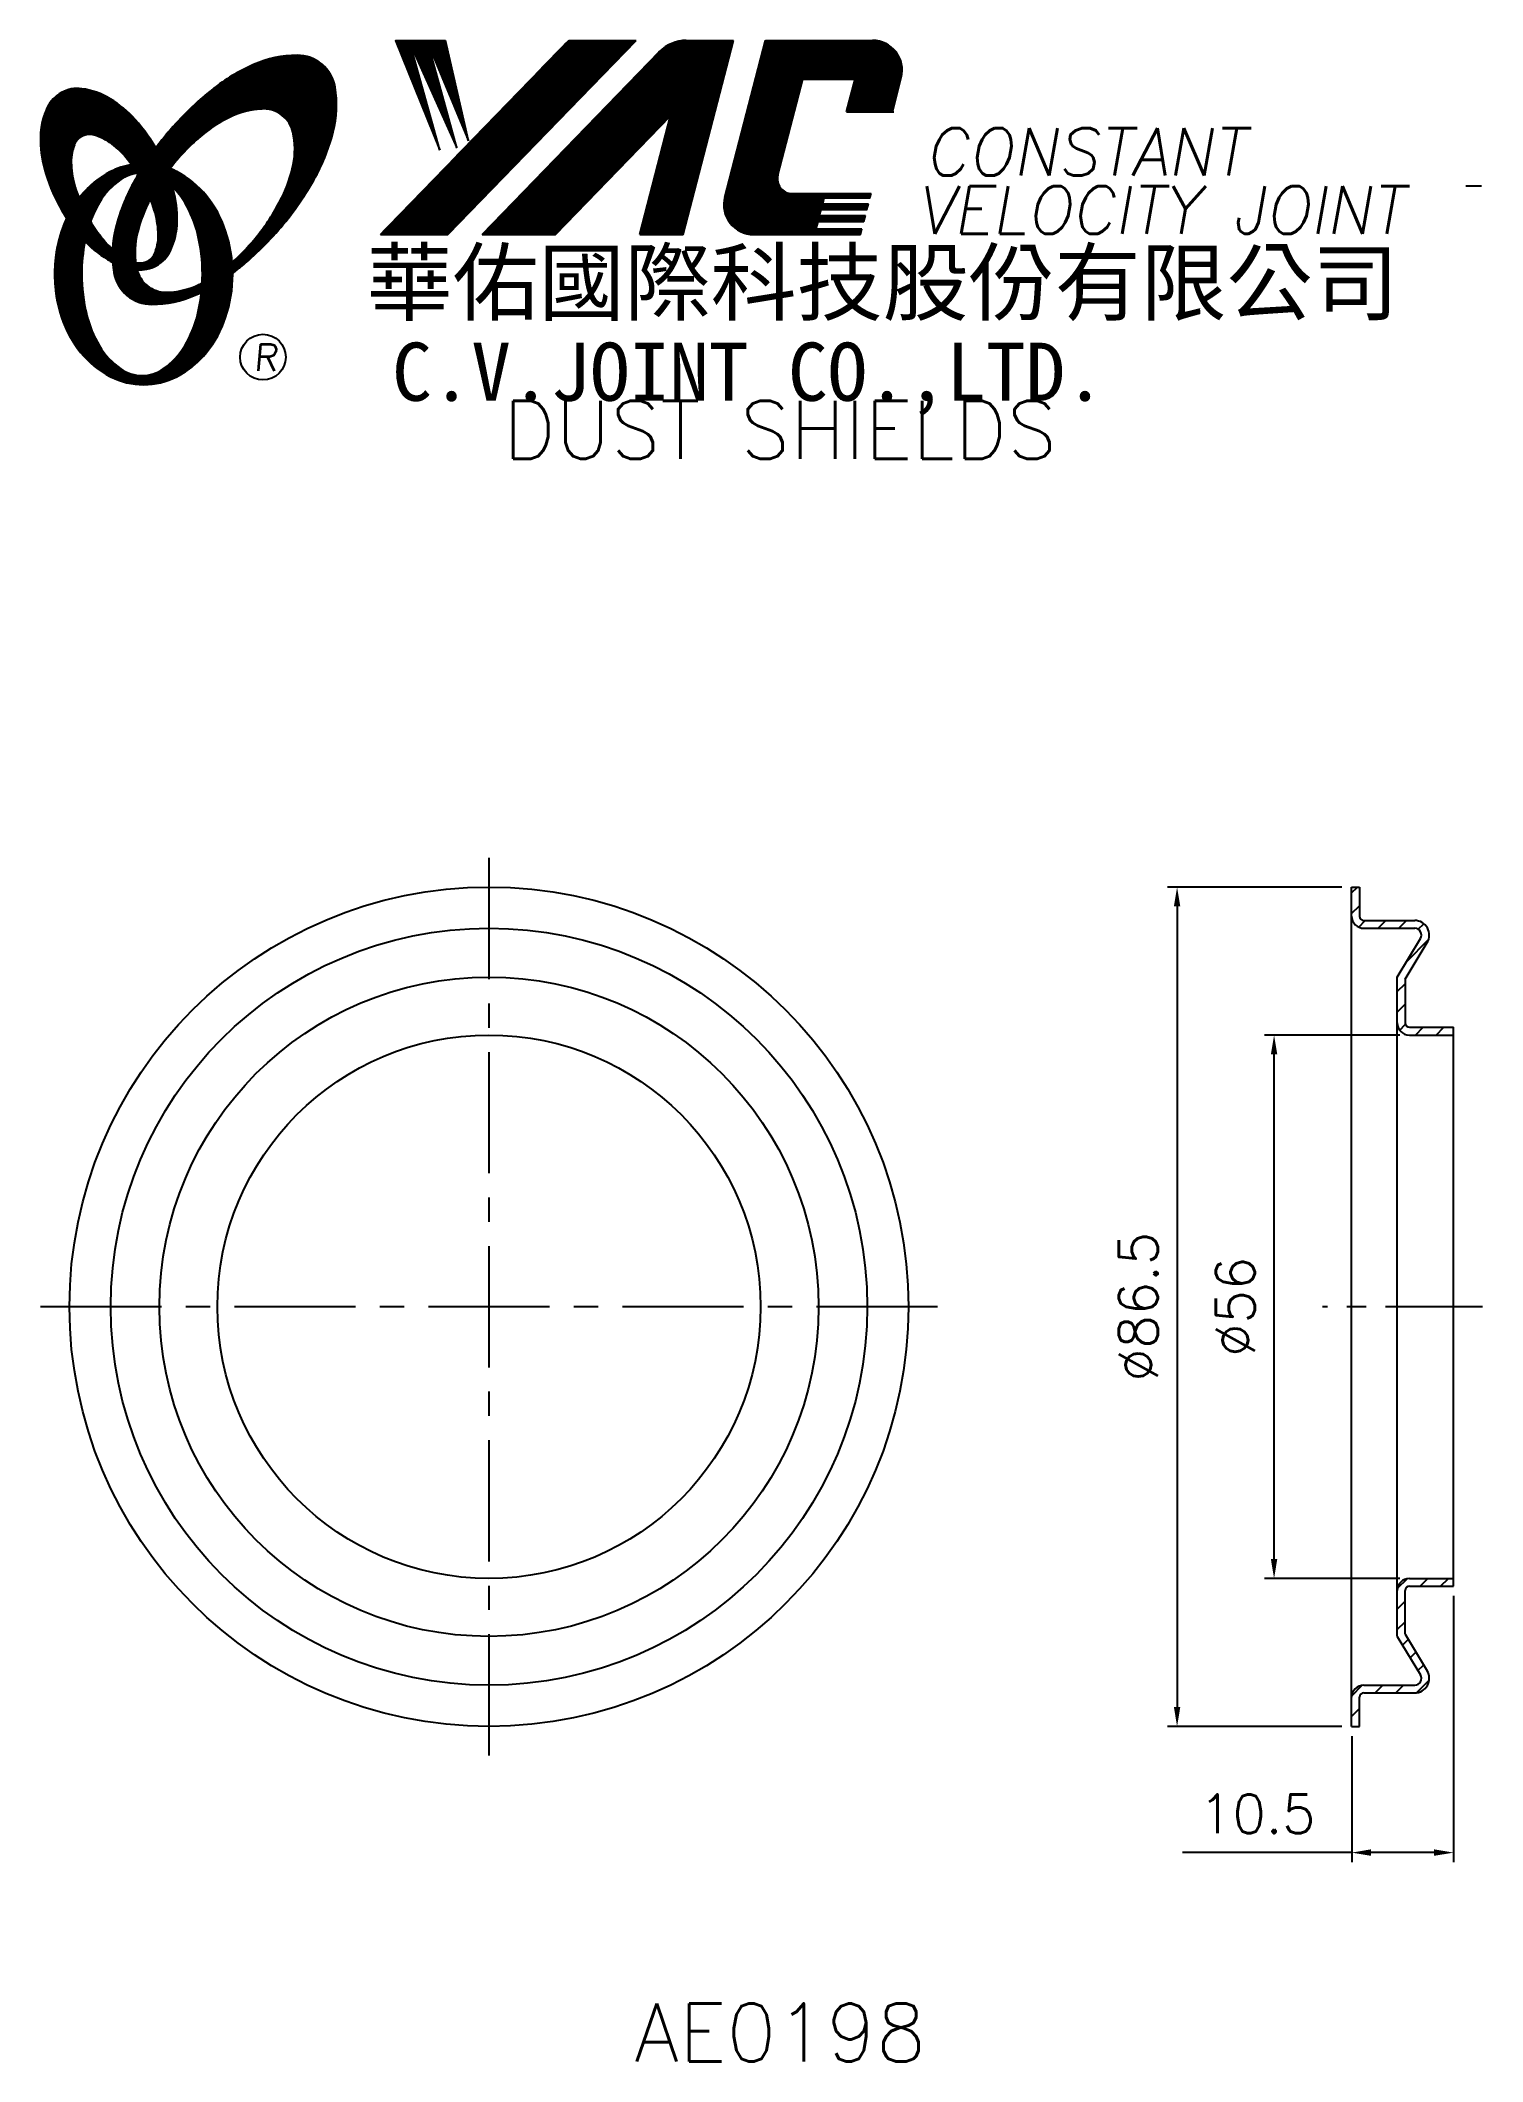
# Model space of a CAD drawing. Extents: x 601 to 750, y 272 to 481.
import ezdxf
from ezdxf.enums import TextEntityAlignment as Align

# ---------------------------------------------------------------- set-up
doc = ezdxf.new("R2010")
doc.units = 0
doc.header["$LTSCALE"] = 10
doc.header["$MEASUREMENT"] = 0
doc.linetypes.add('CENTER', pattern=[2, 1.25, -0.25, 0.25, -0.25])
doc.layers.get('0').update_dxf_attribs({"linetype": 'CONTINUOUS'})
doc.layers.get('DEFPOINTS').update_dxf_attribs({"linetype": 'CONTINUOUS'})
doc.layers.add('4', color=7, linetype='CONTINUOUS')
doc.styles.add('CHINA', font='KAIU.TTF')
doc.styles.add('ITALICC', font='simplex.shx')
doc.dimstyles.new('STANDARD$0', dxfattribs={"dimtxt": 4, "dimasz": 2, "dimexe": 1, "dimexo": 1, "dimgap": 2, "dimtad": 1, "dimdec": 4, "dimzin": 10, "dimtxsty": 'ITALICC', "dimcen": 2, "dimclrd": 5, "dimclre": 5, "dimclrt": 18, "dimaunit": 1, "dimazin": 3, "dimtp": 0.1, "dimtfac": 0.7, "dimtdec": 4, "dimtmove": 0, "dimatfit": 3, "dimtolj": 1, "dimtzin": 10})
pattern_1 = [(45, (502.271355, 273.246645), (-0.00883883476, 0.00883883476), [])]
pattern_2 = [(45, (670.8619, 236.942236), (-0.00727476112, 0.00727476112), [])]

# ---------------------------------------------------------------- blocks, each defined once
blk = doc.blocks.new('*D4')
at = {"color": 5, "linetype": 'BYBLOCK'}
for p, q in [((735.5, 393.43), (717.5, 393.43)), ((718.5, 391.43), (718.5, 308.93)), ((735.5, 306.93), (717.5, 306.93))]:
    blk.add_line(p, q, dxfattribs=at)
for points in [[(718.17, 391.43), (718.83, 391.43), (718.5, 393.43)], [(718.17, 308.93), (718.83, 308.93), (718.5, 306.93)]]:
    blk.add_solid(points, dxfattribs=at)
at = {"layer": 'DEFPOINTS', "color": 0, "linetype": 'BYBLOCK'}
for p in [(736.5, 393.43), (718.5, 306.93), (736.5, 306.93)]:
    blk.add_point(p, dxfattribs=at)
at = {"color": 18, "linetype": 'BYBLOCK', "insert": (714.5, 350.18), "char_height": 4, "attachment_point": 5, "rotation": 90, "style": 'ITALICC'}
blk.add_mtext('\\A1;∅86.5', dxfattribs=at)
blk = doc.blocks.new('*D5')
at = {"color": 5, "linetype": 'BYBLOCK'}
for p, q in [((741.45, 378.18), (727.5, 378.18)), ((728.5, 324.18), (728.5, 376.18)), ((741.45, 322.18), (727.5, 322.18))]:
    blk.add_line(p, q, dxfattribs=at)
for points in [[(728.17, 376.18), (728.83, 376.18), (728.5, 378.18)], [(728.17, 324.18), (728.83, 324.18), (728.5, 322.18)]]:
    blk.add_solid(points, dxfattribs=at)
at = {"layer": 'DEFPOINTS', "color": 0, "linetype": 'BYBLOCK'}
for p in [(728.5, 378.18), (742.45, 378.18), (742.45, 322.18)]:
    blk.add_point(p, dxfattribs=at)
at = {"color": 18, "linetype": 'BYBLOCK', "insert": (724.5, 350.18), "char_height": 4, "attachment_point": 5, "rotation": 90, "style": 'ITALICC'}
blk.add_mtext('\\A1;∅56', dxfattribs=at)
blk = doc.blocks.new('*D6')
at = {"color": 5, "linetype": 'BYBLOCK'}
for p, q in [((747, 320.38), (747, 292.93)), ((736.5, 305.93), (736.5, 292.93)), ((736.5, 293.93), (719.07, 293.93)), ((745, 293.93), (738.5, 293.93))]:
    blk.add_line(p, q, dxfattribs=at)
for points in [[(738.5, 294.27), (738.5, 293.6), (736.5, 293.93)], [(745, 294.27), (745, 293.6), (747, 293.93)]]:
    blk.add_solid(points, dxfattribs=at)
at = {"layer": 'DEFPOINTS', "color": 0, "linetype": 'BYBLOCK'}
for p in [(747, 321.38), (736.5, 306.93), (736.5, 293.93)]:
    blk.add_point(p, dxfattribs=at)
at = {"color": 18, "linetype": 'BYBLOCK', "insert": (726.78, 297.93), "char_height": 4, "attachment_point": 5, "style": 'ITALICC'}
blk.add_mtext('\\A1;10.5', dxfattribs=at)

msp = doc.modelspace()

# ---------------------------------------------------------------- hatches: boundary and pattern name
at = {"layer": '4', "linetype": 'CONTINUOUS'}
h = msp.add_hatch(dxfattribs=at)
h.set_pattern_fill('ANSI31', color=5, scale=0.082305, style=0)
h.set_pattern_definition([(45, (502.271355, 273.246645), (-0.00727476112, 0.00727476112), [])])
h.paths.add_polyline_path([(624.30683, 473.61515, -0.172879177), (626.2483, 472.95658, -0.172879177), (627.33559, 471.21853, -0.104527385), (627.36337, 467.89034, -0.065680101), (626.19384, 464.48839, -0.051823203), (623.75342, 460.646, -0.044272532), (621.07845, 457.81966, -0.020203161), (621.13204, 456.68174, 0.006517006), (621.53659, 456.99382, 0.049863361), (626.09001, 461.40688, 0.049863361), (629.67965, 466.63405, 0.063682799), (631.50069, 471.26139, 0.103597411), (631.68999, 475.84536, 0.177892575), (630.34138, 478.21564, 0.177892575), (627.77899, 479.14897, 0.103597411), (623.29119, 478.19592, 0.063682799), (619.03345, 475.62685, 0.049863361), (614.48003, 471.21379, 0.016070017), (613.20933, 469.60748, -0.007061632), (613.45661, 469.17044, -0.031648676), (614.4092, 467.13387, -0.008069351), (614.8411, 467.69818, -0.051823203), (618.01948, 470.95663, -0.065680101), (621.06141, 472.87699, -0.104527385)])
h.paths.add_polyline_path([(611.23116, 460.45383, -0.065680101), (612.40069, 463.85579, -0.006063428), (612.64463, 464.3308, 0.027613469), (611.91779, 465.91887, 0.017011252), (611.38437, 466.85385, 0.007829282), (610.89039, 465.98662, 0.063682799), (609.06935, 461.35928, 0.103597411), (608.88005, 456.7753, 0.177892575), (610.22865, 454.40503, 0.177892575), (612.79104, 453.4717, 0.103597411), (617.27884, 454.42475, 0.008811776), (617.90581, 454.71482, 0.013922709), (617.98313, 455.68463, -0.009086703), (617.53312, 455.46719, -0.104527385), (614.2877, 454.72902, -0.172879177), (612.34623, 455.38759, -0.172879177), (611.25893, 457.12564, -0.104527385)])
h = msp.add_hatch(dxfattribs=at)
h.set_pattern_fill('ANSI31', color=5, scale=0.1, style=0)
h.set_pattern_definition(pattern_1)
h.paths.add_polyline_path([(662.73006, 480.67763), (655.77275, 480.67763), (636.35615, 460.67387), (643.31345, 460.67387)])
h.paths.add_polyline_path([(666.27695, 472.91206), (663.09658, 460.67387), (667.57756, 460.67387), (672.776, 480.67763), (667.87927, 480.67763, 0.202785967), (665.1452, 479.52121), (646.85107, 460.67387), (654.39798, 460.67387)])
h.paths.add_polyline_path([(679.90406, 476.67921), (685.29778, 476.67921), (684.42876, 473.3352), (689.14558, 473.3352), (690.0623, 476.86276, 0.490800957), (687.1121, 480.67763), (676.07778, 480.67763), (671.87073, 464.48874, 0.490800957), (674.82093, 460.67387), (685.85524, 460.67387), (686.00969, 461.26818), (681.29287, 461.26818), (681.48624, 462.01227), (686.20306, 462.01227), (686.36161, 462.6224), (681.64479, 462.6224), (681.80604, 463.24287), (686.52286, 463.24287), (686.67904, 463.84386), (681.96222, 463.84386), (682.11902, 464.44724), (686.83584, 464.44724), (686.95257, 464.89643), (678.81282, 464.89643, -0.490800957), (677.33772, 466.80387)])
h = msp.add_hatch(dxfattribs=at)
h.set_pattern_fill('ANSI31', color=1, scale=0.1, style=0)
h.set_pattern_definition(pattern_1)
h.paths.add_polyline_path([(643.08812, 480.67763), (637.9108, 480.67763), (642.48156, 469.37389), (639.41562, 480.33187), (644.25036, 469.60955), (641.30235, 480.33187), (645.42957, 470.31652)])
h = msp.add_hatch(dxfattribs=at)
h.set_pattern_fill('ANSI31', color=3, scale=0.082305, style=0)
h.set_pattern_definition(pattern_2)
h.paths.add_polyline_path([(608.51032, 474.66599, 0.106488277), (605.56844, 475.70456, 0.158297415), (603.47824, 475.30951, 0.158297415), (602.01891, 473.76183, 0.106488277), (601.3081, 470.72406, 0.071723199), (601.72614, 467.4111, 0.058080454), (603.27113, 463.59572, 0.058080454), (605.65218, 460.23792, 0.071723199), (608.21742, 458.10017, 0.020895977), (608.7576, 457.79818, -0.030777155), (608.74169, 459.1744, -0.042059526), (607.64534, 460.33716, -0.04691039), (606.02617, 462.81831, -0.04691039), (604.89789, 465.5578, -0.060581117), (604.49579, 467.81986, -0.10187153), (604.80741, 469.90807, -0.185892489), (605.5875, 470.79971, -0.185892489), (606.76415, 470.93783, -0.10187153), (608.6618, 470.01229, -0.060581117), (610.29863, 468.40002, -0.04691039), (611.91779, 465.91887, -0.04691039), (613.04607, 463.17939, -0.060581117), (613.44817, 460.91732, -0.10187153), (613.13655, 458.82912, -0.185892489), (612.35646, 457.93748, -0.185892489), (611.17982, 457.79936, -0.002013383), (611.13902, 457.80998, 0.021593804), (611.25893, 457.12564, 0.006477741), (611.27694, 457.04861, 0.14950097), (613.24949, 457.45664, 0.158297415), (614.70883, 459.00433, 0.106488277), (615.41964, 462.0421, 0.071723199), (615.00159, 465.35506, 0.058080454), (613.45661, 469.17044, 0.058080454), (611.07556, 472.52823, 0.071723199)])
h = msp.add_hatch(dxfattribs=at)
h.set_pattern_fill('ANSI31', color=1, scale=0.082305, style=0)
h.set_pattern_definition(pattern_2)
h.paths.add_polyline_path([(609.60395, 466.34254, -0.120168026), (611.29574, 466.99593, 0.016865385), (610.69598, 467.87867, 0.076648372), (608.53975, 467.15975, 0.104809576), (605.4553, 464.64665, 0.005838257), (605.28835, 464.43445, 0.028089978), (606.02617, 462.81831, 0.014237292), (606.4683, 462.03327, -0.045767751), (607.39348, 463.97011, -0.106890197)])
h.paths.add_polyline_path([(605.57258, 456.58792, -0.048711043), (605.90268, 459.96826, -0.007865741), (605.65218, 460.23792, -0.037695478), (604.0163, 462.35668, 0.03042545), (603.49097, 461.05271, 0.080710289), (602.76554, 456.58792, 0.080710289), (603.49097, 452.12313, 0.089265679), (605.4553, 448.52919, 0.104809576), (608.53975, 446.01609, 0.11926607), (611.94894, 445.19115, 0.11926607), (615.35814, 446.01609, 0.104809576), (618.44259, 448.52919, 0.089265679), (620.40691, 452.12313, 0.080710289), (621.13235, 456.58792, 0.080710289), (620.40691, 461.05271, 0.089265679), (618.44259, 464.64665, 0.104809576), (615.35814, 467.15975, 0.025513357), (614.6649, 467.4725, 0.004818181), (614.4092, 467.13387, -0.023722145), (614.95041, 465.53712, -0.065307489), (616.18559, 463.97011, -0.073950765), (617.49804, 460.77238, -0.060532391), (618.0065, 456.58792, -0.060532391), (617.49804, 452.40346, -0.073950765), (616.18559, 449.20573, -0.106890197), (613.97513, 446.8333, -0.153118262), (611.78954, 446.14792, -0.153118262), (609.60395, 446.8333, -0.106890197), (607.39348, 449.20573, -0.073950765), (606.08103, 452.40346, -0.060532391)])
h = msp.add_hatch(dxfattribs=at)
h.set_pattern_fill('ANSI31', color=5, scale=12, style=0)
h.set_pattern_definition([(45, (-33.7226, -1.9277), (-1.0606602, 1.0606602), [])])
h.paths.add_polyline_path([(741.19852, 379.43354, 0.414213562), (742.44852, 378.18354), (746.99852, 378.18354), (746.99852, 378.98354), (742.44852, 378.98354, -0.414213562), (741.99852, 379.43354), (741.99852, 383.93354), (744.28186, 387.70698, 0.584226704), (742.99852, 389.98354), (737.74852, 389.98354, -0.414213562), (737.29852, 390.43354), (737.29852, 393.43354), (736.49852, 393.43354), (736.49852, 390.43354, 0.414213562), (737.74852, 389.18354), (742.99852, 389.18354, -0.584226704), (743.59742, 388.12114), (741.19852, 384.15674)])
h.paths.add_polyline_path([(741.19852, 316.21034), (743.59742, 312.24593, -0.584226704), (742.99852, 311.18354), (737.74852, 311.18354, 0.414213562), (736.49852, 309.93354), (736.49852, 306.93354), (737.29852, 306.93354), (737.29852, 309.93354, -0.414213562), (737.74852, 310.38354), (742.99852, 310.38354, 0.584226704), (744.28186, 312.6601), (741.99852, 316.43354), (741.99852, 320.93354, -0.414213562), (742.44852, 321.38354), (746.99852, 321.38354), (746.99852, 322.18354), (742.44852, 322.18354, 0.414213562), (741.19852, 320.93354)])

# ---------------------------------------------------------------- linework, layer by layer
at = {"layer": '4', "color": 5, "linetype": 'CONTINUOUS'}
for p, q in [((636.35615, 460.67387), (655.77275, 480.67763)), ((643.31345, 460.67387), (662.73006, 480.67763)), ((646.85107, 460.67387), (665.1452, 479.52121)), ((655.77275, 480.67763), (662.73006, 480.67763)), ((667.57756, 460.67387), (672.776, 480.67763)), ((667.87927, 480.67763), (672.776, 480.67763)), ((671.87073, 464.48874), (676.07778, 480.67763)), ((676.07778, 480.67763), (687.1121, 480.67763)), ((677.33772, 466.80387), (679.90406, 476.67921)), ((679.90406, 476.67921), (685.29778, 476.67921)), ((684.42876, 473.3352), (685.29778, 476.67921)), ((689.14558, 473.3352), (690.0623, 476.86276)), ((654.39798, 460.67387), (666.27695, 472.91206)), ((663.09658, 460.67387), (666.27695, 472.91206)), ((684.42876, 473.3352), (689.29601, 473.3352)), ((678.81282, 464.89643), (686.95257, 464.89643)), ((686.83584, 464.44724), (686.95257, 464.89643)), ((749.89065, 465.649), (748.25469, 465.649)), ((681.64479, 462.6224), (681.80604, 463.24287)), ((681.64479, 462.6224), (686.36161, 462.6224)), ((681.80604, 463.24287), (686.52286, 463.24287)), ((681.96222, 463.84386), (682.11902, 464.44724)), ((681.96222, 463.84386), (686.67904, 463.84386)), ((682.11902, 464.44724), (686.83584, 464.44724)), ((686.20306, 462.01227), (686.36161, 462.6224)), ((686.52286, 463.24287), (686.67904, 463.84386)), ((636.35615, 460.67387), (643.31345, 460.67387)), ((646.85107, 460.67387), (654.39798, 460.67387)), ((663.09658, 460.67387), (667.57756, 460.67387)), ((674.82093, 460.67387), (685.85524, 460.67387)), ((681.29287, 461.26818), (681.48624, 462.01227)), ((681.29287, 461.26818), (686.00969, 461.26818)), ((681.48624, 462.01227), (686.20306, 462.01227)), ((685.85524, 460.67387), (686.00969, 461.26818))]:
    msp.add_line(p, q, dxfattribs=at)
at = {"layer": '4', "color": 1, "linetype": 'CONTINUOUS'}
for p, q in [((637.9108, 480.67763), (643.08812, 480.67763)), ((637.9108, 480.67763), (642.48156, 469.37389)), ((639.41562, 480.33187), (644.25036, 469.60955)), ((642.48156, 469.37389), (639.41562, 480.33187)), ((644.25036, 469.60955), (641.30235, 480.33187)), ((641.30235, 480.33187), (645.42957, 470.31652)), ((645.42957, 470.31652), (643.08812, 480.67763))]:
    msp.add_line(p, q, dxfattribs=at)
at = {"layer": '4', "color": 5, "linetype": 'CENTER'}
for p, q in [((647.55627, 396.43354), (647.55627, 303.93354)), ((693.80627, 350.18354), (601.30627, 350.18354))]:
    msp.add_line(p, q, dxfattribs=at)
at = {"layer": '4', "color": 7, "linetype": 'CONTINUOUS'}
for p, q in [((736.49852, 306.93354), (736.49852, 393.43354)), ((736.49852, 393.43354), (737.29852, 393.43354)), ((737.29852, 393.43354), (737.29852, 390.43354)), ((737.74852, 389.98354), (742.99852, 389.98354)), ((737.74852, 389.18354), (742.99852, 389.18354)), ((741.19852, 384.15674), (743.59742, 388.12114)), ((741.99852, 383.93354), (744.28186, 387.70698)), ((741.19852, 316.21034), (741.19852, 384.15674)), ((741.99852, 383.93354), (741.99852, 379.43354)), ((742.44852, 378.98354), (746.99852, 378.98354)), ((742.44852, 378.18354), (746.99852, 378.18354)), ((746.99852, 321.38354), (746.99852, 378.98354)), ((741.99852, 316.43354), (741.99852, 320.93354)), ((742.44852, 322.18354), (746.99852, 322.18354)), ((742.44852, 321.38354), (746.99852, 321.38354)), ((741.19852, 316.21034), (743.59742, 312.24593)), ((741.99852, 316.43354), (744.28186, 312.6601)), ((737.74852, 311.18354), (742.99852, 311.18354)), ((737.74852, 310.38354), (742.99852, 310.38354)), ((737.29852, 306.93354), (737.29852, 309.93354)), ((736.49852, 306.93354), (737.29852, 306.93354))]:
    msp.add_line(p, q, dxfattribs=at)
at = {"layer": '4', "color": 5, "linetype": 'CENTER', "ltscale": 0.8}
msp.add_line((749.99852, 350.18354), (733.49852, 350.18354), dxfattribs=at)
at = {"layer": '4', "color": 5, "linetype": 'CONTINUOUS'}
for points in [[(621.13204, 456.68174, 0.006517006), (621.53659, 456.99382, 0.049863361), (626.09001, 461.40688, 0.049863361), (629.67965, 466.63405, 0.063682799), (631.50069, 471.26139, 0.103597411), (631.68999, 475.84536, 0.177892575), (630.34138, 478.21564, 0.177892575), (627.77899, 479.14897, 0.103597411), (623.29119, 478.19592, 0.063682799), (619.03345, 475.62685, 0.049863361), (614.48003, 471.21379, 0.016070017), (613.20933, 469.60748)], [(621.07845, 457.81966, 0.044272532), (623.75342, 460.646, 0.051823203), (626.19384, 464.48839, 0.065680101), (627.36337, 467.89034, 0.104527385), (627.33559, 471.21853, 0.172879177), (626.2483, 472.95658, 0.172879177), (624.30683, 473.61515, 0.104527385), (621.06141, 472.87699, 0.065680101), (618.01948, 470.95663, 0.051823203), (614.8411, 467.69818, 0.008069351), (614.4092, 467.13387)], [(611.38437, 466.85385, 0.007829282), (610.89039, 465.98662, 0.063682799), (609.06935, 461.35928, 0.103597411), (608.88005, 456.7753, 0.177892575), (610.22865, 454.40503, 0.177892575), (612.79104, 453.4717, 0.103597411), (617.27884, 454.42475, 0.008811776), (617.90581, 454.71482, 0.008811776)], [(612.64463, 464.3308, 0.006063428), (612.40069, 463.85579, 0.065680101), (611.23116, 460.45383, 0.104527385), (611.25893, 457.12564, 0.172879177), (612.34623, 455.38759, 0.172879177), (614.2877, 454.72902, 0.104527385), (617.53312, 455.46719, 0.009086703), (617.98313, 455.68463, 0.009086703)]]:
    msp.add_lwpolyline(points, format="xyb", dxfattribs=at)
at = {"layer": '4', "color": 3, "linetype": 'CONTINUOUS'}
for points in [[(611.27694, 457.04861, 0.14950097), (613.24949, 457.45664, 0.158297415), (614.70883, 459.00433, 0.106488277), (615.41964, 462.0421, 0.071723199), (615.00159, 465.35506, 0.058080454), (613.45661, 469.17044, 0.058080454), (611.07556, 472.52823, 0.071723199), (608.51032, 474.66599, 0.106488277), (605.56844, 475.70456, 0.158297415), (603.47824, 475.30951, 0.158297415), (602.01891, 473.76183, 0.106488277), (601.3081, 470.72406, 0.071723199), (601.72614, 467.4111, 0.058080454), (603.27113, 463.59572, 0.058080454), (605.65218, 460.23792, 0.071723199), (608.21742, 458.10017, 0.020895977), (608.7576, 457.79818, 0.020895977)], [(611.13902, 457.80998, 0.002013383), (611.17982, 457.79936, 0.185892489), (612.35646, 457.93748, 0.185892489), (613.13655, 458.82912, 0.10187153), (613.44817, 460.91732, 0.060581117), (613.04607, 463.17939, 0.04691039), (611.91779, 465.91887, 0.04691039), (610.29863, 468.40002, 0.060581117), (608.6618, 470.01229, 0.10187153), (606.76415, 470.93783, 0.185892489), (605.5875, 470.79971, 0.185892489), (604.80741, 469.90807, 0.10187153), (604.49579, 467.81986, 0.060581117), (604.89789, 465.5578, 0.04691039), (606.02617, 462.81831, 0.04691039), (607.64534, 460.33716, 0.042059526), (608.74169, 459.1744, 0.042059526)]]:
    msp.add_lwpolyline(points, format="xyb", dxfattribs=at)
at = {"layer": '4', "color": 1, "linetype": 'CONTINUOUS'}
for points in [[(604.0163, 462.35668, 0.03042545), (603.49097, 461.05271, 0.080710289), (602.76554, 456.58792, 0.080710289), (603.49097, 452.12313, 0.089265679), (605.4553, 448.52919, 0.104809576), (608.53975, 446.01609, 0.11926607), (611.94894, 445.19115, 0.11926607), (615.35814, 446.01609, 0.104809576), (618.44259, 448.52919, 0.089265679), (620.40691, 452.12313, 0.080710289), (621.13235, 456.58792, 0.080710289), (620.40691, 461.05271, 0.089265679), (618.44259, 464.64665, 0.104809576), (615.35814, 467.15975, 0.025513357), (614.6649, 467.4725, 0.025513357)], [(610.69598, 467.87867, 0.076648372), (608.53975, 467.15975, 0.104809576), (605.4553, 464.64665, 0.005838257), (605.28835, 464.43445, 0.005838257)], [(611.29574, 466.99593, 0.120168026), (609.60395, 466.34254, 0.106890197), (607.39348, 463.97011, 0.045767751), (606.4683, 462.03327, 0.045767751)], [(605.90268, 459.96826, 0.048711043), (605.57258, 456.58792, 0.060532391), (606.08103, 452.40346, 0.073950765), (607.39348, 449.20573, 0.106890197), (609.60395, 446.8333, 0.153118262), (611.78954, 446.14792, 0.153118262), (613.97513, 446.8333, 0.106890197), (616.18559, 449.20573, 0.073950765), (617.49804, 452.40346, 0.060532391), (618.0065, 456.58792, 0.060532391), (617.49804, 460.77238, 0.073950765), (616.18559, 463.97011, 0.065307489), (614.95041, 465.53712)]]:
    msp.add_lwpolyline(points, format="xyb", dxfattribs=at)
at = {"layer": '4', "color": 5, "linetype": 'CONTINUOUS'}
msp.add_circle((624.25318, 448.0422), 2.35282, dxfattribs=at)
at = {"layer": '4', "color": 7, "linetype": 'CONTINUOUS'}
for radius in [43.25, 39, 33.9732, 28]:
    msp.add_circle((647.55627, 350.18354), radius, dxfattribs=at)
at = {"layer": '4', "color": 5, "linetype": 'CONTINUOUS'}
for centre, radius, start, end in [((667.87927, 476.86739), 3.81024, 90, 135.8533387), ((687.1121, 477.62944), 3.04819, 345.4326059, 90), ((678.81282, 466.42053), 1.5241, 165.4326059, 270), ((674.82093, 463.72206), 3.04819, 165.4326059, 270)]:
    msp.add_arc(centre, radius, start, end, dxfattribs=at)
at = {"layer": '4', "color": 7, "linetype": 'CONTINUOUS'}
for centre, radius, start, end in [((737.74852, 390.43354), 1.25, 180, 270), ((737.74852, 390.43354), 0.45, 180, 270), ((742.99852, 388.48354), 1.5, 328.8215473, 90), ((742.99852, 388.48354), 0.7, 328.8215473, 90), ((742.44852, 379.43354), 1.25, 180, 270), ((742.44852, 379.43354), 0.45, 180, 270), ((742.44852, 320.93354), 1.25, 90, 180), ((742.44852, 320.93354), 0.45, 90, 180), ((742.99852, 311.88354), 1.5, 270, 31.1784527), ((737.74852, 309.93354), 1.25, 90, 180), ((737.74852, 309.93354), 0.45, 90, 180), ((742.99852, 311.88354), 0.7, 270, 31.1784527)]:
    msp.add_arc(centre, radius, start, end, dxfattribs=at)

# ---------------------------------------------------------------- texts
at = {"layer": '4', "color": 5, "linetype": 'CONTINUOUS', "style": 'ITALICC'}
for s, height, oblique, p in [('CONSTANT', 4.9, 10, (692.50496, 466.74434)), ('VELOCITY JOINT', 4.9, 10, (691.62673, 460.74895)), ('R', 2.75625, 5, (623.2945, 446.6326))]:
    msp.add_text(s, height=height, dxfattribs=dict(at, oblique=oblique)).set_placement(p)
at = {"layer": '4', "color": 7, "linetype": 'CONTINUOUS', "style": 'CHINA'}
for s, height, p in [('華佑國際科技股份有限公司', 6.5, (634.94279, 452.48402)), ('C.V.JOINT CO.,LTD.', 6, (637.57143, 443.5378))]:
    msp.add_text(s, height=height, dxfattribs=at).set_placement(p)
at = {"layer": '4', "color": 18, "linetype": 'CONTINUOUS', "style": 'ITALICC'}
for s, p in [('DUST SHIELDS', (677.57415, 437.54498)), ('AE0198', (677.57415, 272.39759))]:
    msp.add_text(s, height=6, dxfattribs=at).set_placement(p, align=Align.CENTER)

# ---------------------------------------------------------------- dimensions: what is measured, and where the dimension line sits
at = {"layer": '4', "color": 7, "linetype": 'CONTINUOUS'}
dim = msp.add_linear_dim(base=(718.49849, 306.93354), p1=(736.49852, 393.43354), p2=(736.49852, 306.93354), angle=90, text='%%C86.5', dimstyle='STANDARD$0', override={"dimcen": 2.5, "dimaunit": 0, "dimtp": 0}, dxfattribs=at)
dim.commit()
dim.dimension.update_dxf_attribs({"geometry": '*D4', "text_midpoint": (714.49849, 350.18354)})
dim = msp.add_linear_dim(base=(728.49852, 378.18354), p1=(742.44852, 322.18354), p2=(742.44852, 378.18354), angle=90, text='%%C56', dimstyle='STANDARD$0', dxfattribs=at)
dim.commit()
dim.dimension.update_dxf_attribs({"geometry": '*D5', "text_midpoint": (724.49852, 350.18354)})
dim = msp.add_linear_dim(base=(736.49852, 293.93358), p1=(746.99852, 321.38354), p2=(736.49852, 306.93354), text='10.5', dimstyle='STANDARD$0', dxfattribs=at)
dim.commit()
dim.dimension.update_dxf_attribs({"geometry": '*D6', "text_midpoint": (726.78424, 297.93358)})

doc.saveas('drawing.dxf')
